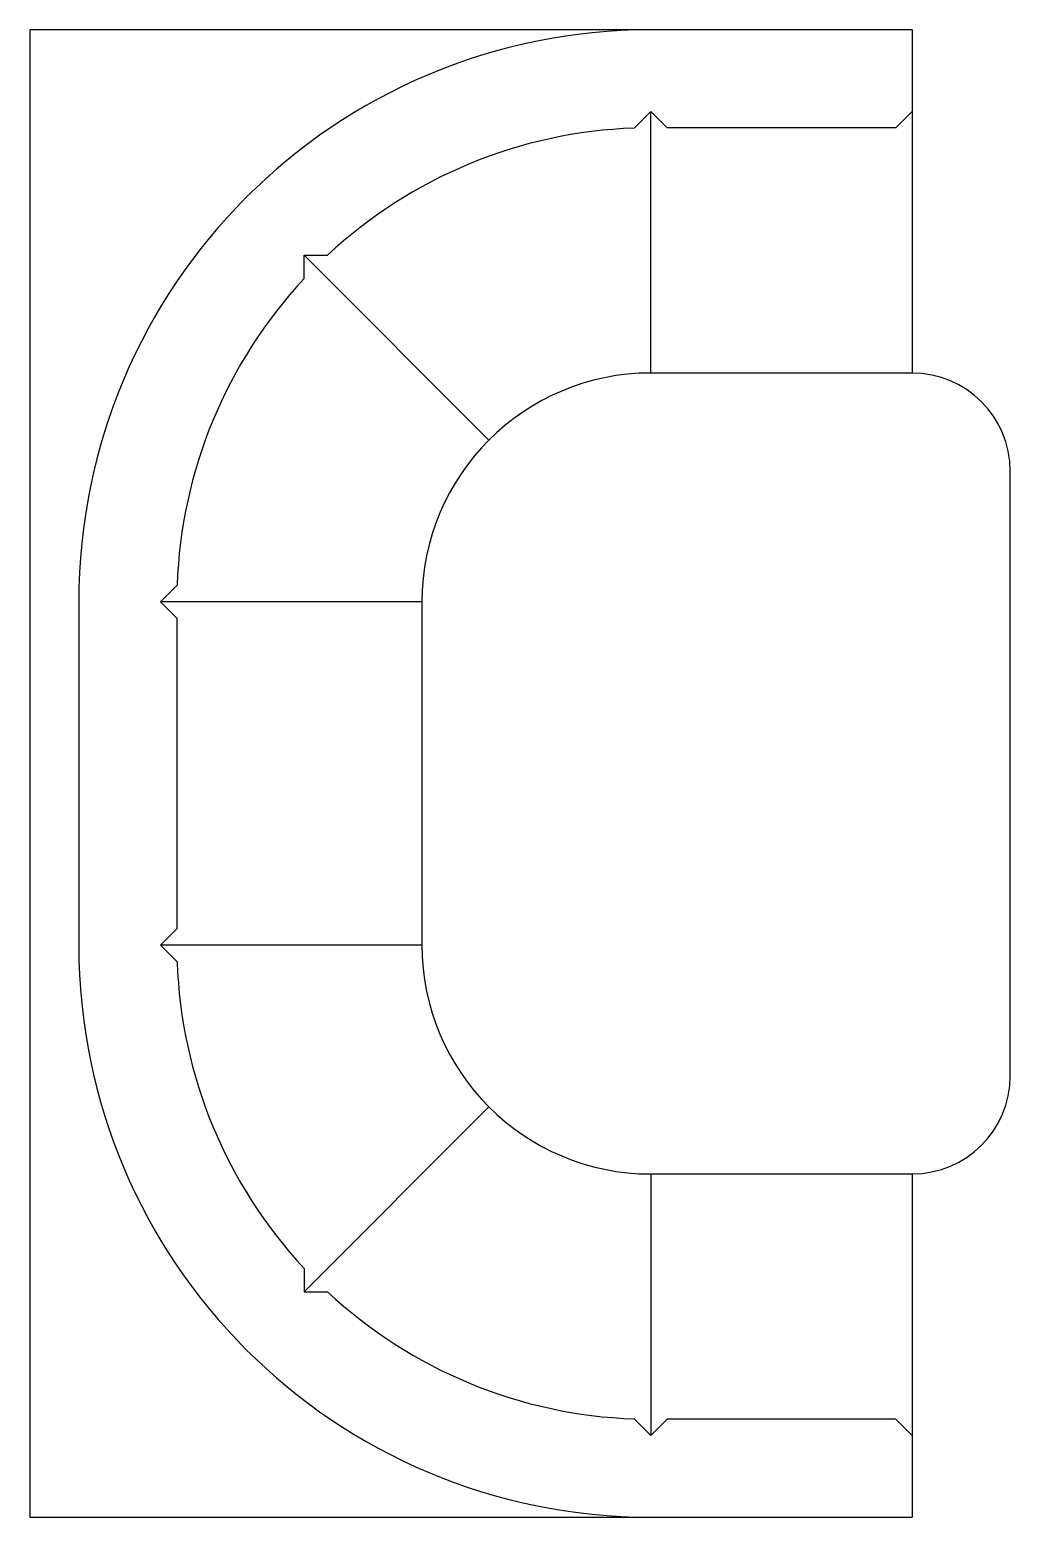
# Model space of a CAD drawing. Extents: x 0 to 1.52, y 0 to 2.31.
import ezdxf

# ---------------------------------------------------------------- set-up
doc = ezdxf.new("R2010")
doc.units = 0
doc.header["$LTSCALE"] = 1.2
doc.layers.get('0').update_dxf_attribs({"linetype": 'CONTINUOUS'})

msp = doc.modelspace()

# ---------------------------------------------------------------- linework, layer by layer
at = {"color": 0}
for p, q in [((0, 2.3114), (0, 0)), ((1.3716, 2.3114), (0, 2.3114)), ((1.3716, 2.3114), (1.3716, 2.1844)), ((0.9652, 2.1844), (0.9393, 2.1585)), ((0.9652, 1.778), (0.9652, 2.1844)), ((0.9906, 2.159), (0.9652, 2.1844)), ((1.3462, 2.159), (1.3716, 2.1844)), ((1.3716, 2.1844), (1.3716, 1.778)), ((1.3462, 2.159), (0.9906, 2.159)), ((0.7138, 1.6738), (0.4264, 1.9612)), ((0.4264, 1.9612), (0.4629, 1.9612)), ((0.4264, 1.9247), (0.4264, 1.9612)), ((1.3716, 1.778), (0.9652, 1.778)), ((1.524, 0.6858), (1.524, 1.6256)), ((0.2032, 1.4224), (0.2291, 1.4483)), ((0.0762, 1.4224), (0.0762, 0.889)), ((0.6096, 1.4224), (0.2032, 1.4224)), ((0.2286, 1.397), (0.2032, 1.4224)), ((0.6096, 1.4224), (0.6096, 0.889)), ((0.2286, 1.397), (0.2286, 0.9144)), ((0.2286, 0.9144), (0.2032, 0.889)), ((0.2032, 0.889), (0.2291, 0.8631)), ((0.6096, 0.889), (0.2032, 0.889)), ((0.7138, 0.6376), (0.4264, 0.3502)), ((0.9652, 0.5334), (1.3716, 0.5334)), ((0.9652, 0.5334), (0.9652, 0.127)), ((1.3716, 0.5334), (1.3716, 0.127)), ((0.4264, 0.3867), (0.4264, 0.3502)), ((0.4264, 0.3502), (0.4629, 0.3502)), ((0.9652, 0.127), (0.9393, 0.1529)), ((0.9906, 0.1524), (0.9652, 0.127)), ((1.3462, 0.1524), (0.9906, 0.1524)), ((1.3462, 0.1524), (1.3716, 0.127)), ((1.3716, 0.127), (1.3716, 0)), ((0, 0), (1.3716, 0))]:
    msp.add_line(p, q, dxfattribs=at)
for centre, radius, start, end in [((0.9652, 1.4224), 0.889, 90, 180), ((0.9652, 1.4224), 0.7366, 92.0114, 132.9886), ((0.9652, 1.4224), 0.7366, 137.0114, 177.9886), ((0.9652, 1.4224), 0.3556, 90, 180), ((1.3716, 1.6256), 0.1524, 0, 90), ((0.9652, 0.889), 0.889, 180, 270), ((0.9652, 0.889), 0.3556, 180, 270), ((0.9652, 0.889), 0.7366, 182.0114, 222.9886), ((1.3716, 0.6858), 0.1524, 270, 0), ((0.9652, 0.889), 0.7366, 227.0114, 267.9886)]:
    msp.add_arc(centre, radius, start, end, dxfattribs=at)

doc.saveas('drawing.dxf')
